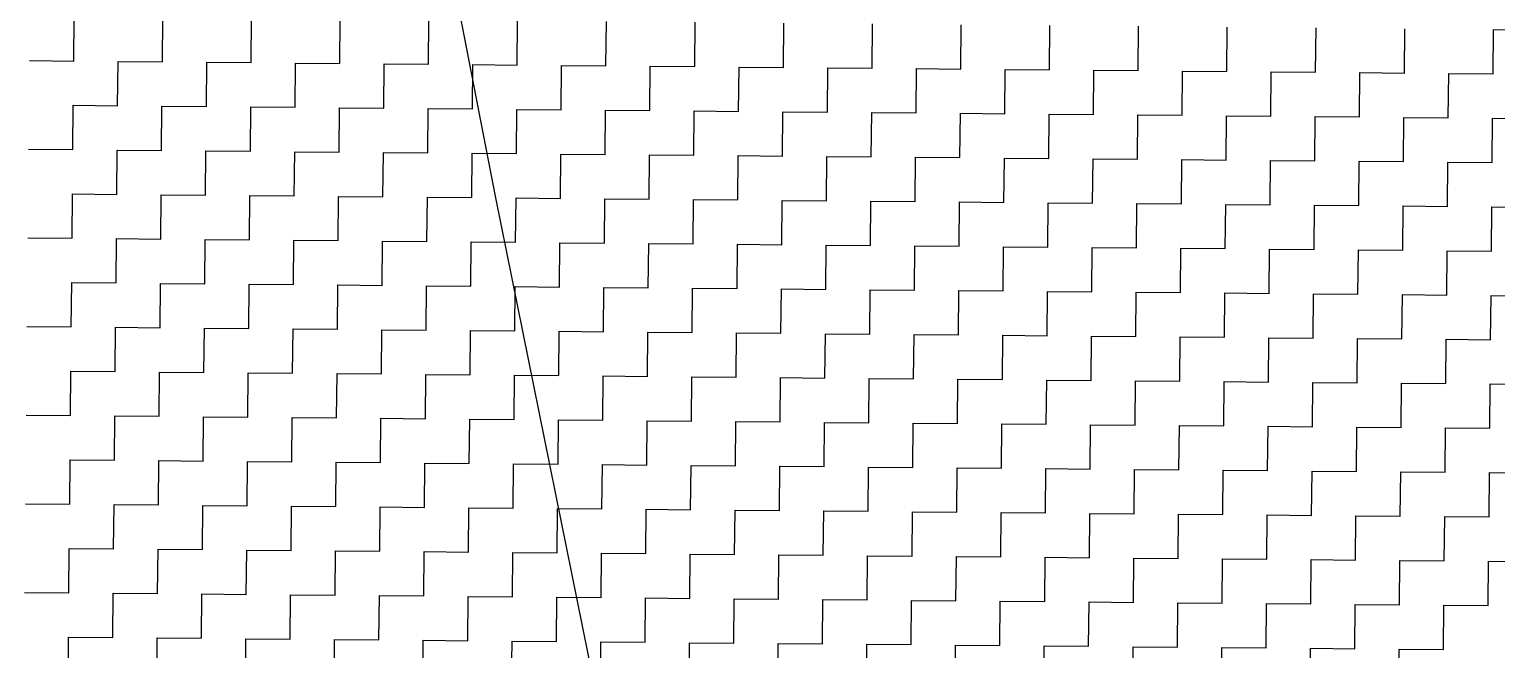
# Model space of a CAD drawing. Header units: metres. Extents: x 286188 to 288650, y 2015524 to 2018848.
# Drawn here: x 287294.1 to 287614.8, y 2016421.8 to 2016557.5 of the extents above; entities that cross this region are included whole.
import ezdxf

# ---------------------------------------------------------------- set-up
doc = ezdxf.new("R2010")
doc.units = ezdxf.units.M
doc.header["$MEASUREMENT"] = 0
doc.layers.add('POLY_HATCH', color=12, linetype='Continuous')
doc.layers.add('POLY_PARCEL', color=6, linetype='Continuous')

msp = doc.modelspace()

# ---------------------------------------------------------------- linework, layer by layer
at = {"layer": 'POLY_HATCH', "linetype": 'Continuous'}
for p, q in [((287303.75, 2016550.57), (287303.84, 2016560.27)), ((287323.14, 2016550.4), (287323.23, 2016560.09)), ((287342.53, 2016550.22), (287342.62, 2016559.92)), ((287361.92, 2016550.05), (287362.01, 2016559.74)), ((287381.31, 2016549.87), (287381.4, 2016559.57)), ((287400.7, 2016549.7), (287400.79, 2016559.39)), ((287420.09, 2016549.52), (287420.18, 2016559.22)), ((287439.48, 2016549.35), (287439.57, 2016559.04)), ((287458.87, 2016549.17), (287458.96, 2016558.87)), ((287478.26, 2016549), (287478.35, 2016558.69)), ((287497.65, 2016548.82), (287497.74, 2016558.52)), ((287517.04, 2016548.65), (287517.13, 2016558.34)), ((287536.43, 2016548.47), (287536.51, 2016558.17)), ((287555.82, 2016548.3), (287555.9, 2016557.99)), ((287575.21, 2016548.12), (287575.29, 2016557.81)), ((287594.6, 2016547.95), (287594.68, 2016557.64)), ((287613.99, 2016547.77), (287614.07, 2016557.46)), ((287614.07, 2016557.46), (287623.77, 2016557.38)), ((287294.06, 2016550.66), (287303.75, 2016550.57)), ((287313.36, 2016540.79), (287313.45, 2016550.48)), ((287313.45, 2016550.48), (287323.14, 2016550.4)), ((287332.75, 2016540.61), (287332.84, 2016550.31)), ((287332.84, 2016550.31), (287342.53, 2016550.22)), ((287352.14, 2016540.44), (287352.23, 2016550.13)), ((287352.23, 2016550.13), (287361.92, 2016550.05)), ((287371.53, 2016540.26), (287371.62, 2016549.96)), ((287371.62, 2016549.96), (287381.31, 2016549.87)), ((287390.92, 2016540.09), (287391, 2016549.78)), ((287391, 2016549.78), (287400.7, 2016549.7)), ((287410.31, 2016539.91), (287410.39, 2016549.61)), ((287410.39, 2016549.61), (287420.09, 2016549.52)), ((287429.7, 2016539.74), (287429.78, 2016549.43)), ((287429.78, 2016549.43), (287439.48, 2016549.35)), ((287449.09, 2016539.56), (287449.17, 2016549.26)), ((287449.17, 2016549.26), (287458.87, 2016549.17)), ((287468.48, 2016539.39), (287468.56, 2016549.08)), ((287468.56, 2016549.08), (287478.26, 2016549)), ((287487.87, 2016539.21), (287487.95, 2016548.91)), ((287487.95, 2016548.91), (287497.65, 2016548.82)), ((287507.26, 2016539.04), (287507.34, 2016548.73)), ((287507.34, 2016548.73), (287517.04, 2016548.65)), ((287526.64, 2016538.86), (287526.73, 2016548.56)), ((287526.73, 2016548.56), (287536.43, 2016548.47)), ((287546.03, 2016538.69), (287546.12, 2016548.38)), ((287546.12, 2016548.38), (287555.82, 2016548.3)), ((287565.42, 2016538.51), (287565.51, 2016548.21)), ((287565.51, 2016548.21), (287575.21, 2016548.12)), ((287584.81, 2016538.34), (287584.9, 2016548.03)), ((287584.9, 2016548.03), (287594.6, 2016547.95)), ((287604.2, 2016538.16), (287604.29, 2016547.86)), ((287604.29, 2016547.86), (287613.99, 2016547.77)), ((287303.58, 2016531.18), (287303.66, 2016540.88)), ((287303.66, 2016540.88), (287313.36, 2016540.79)), ((287322.97, 2016531.01), (287323.05, 2016540.7)), ((287323.05, 2016540.7), (287332.75, 2016540.61)), ((287342.36, 2016530.83), (287342.44, 2016540.53)), ((287342.44, 2016540.53), (287352.14, 2016540.44)), ((287361.75, 2016530.66), (287361.83, 2016540.35)), ((287361.83, 2016540.35), (287371.53, 2016540.26)), ((287381.13, 2016530.48), (287381.22, 2016540.18)), ((287381.22, 2016540.18), (287390.92, 2016540.09)), ((287400.52, 2016530.31), (287400.61, 2016540)), ((287400.61, 2016540), (287410.31, 2016539.91)), ((287419.91, 2016530.13), (287420, 2016539.83)), ((287420, 2016539.83), (287429.7, 2016539.74)), ((287439.3, 2016529.96), (287439.39, 2016539.65)), ((287439.39, 2016539.65), (287449.09, 2016539.56)), ((287458.69, 2016529.78), (287458.78, 2016539.48)), ((287458.78, 2016539.48), (287468.48, 2016539.39)), ((287478.08, 2016529.61), (287478.17, 2016539.3)), ((287478.17, 2016539.3), (287487.87, 2016539.21)), ((287497.47, 2016529.43), (287497.56, 2016539.13)), ((287497.56, 2016539.13), (287507.26, 2016539.04)), ((287516.86, 2016529.26), (287516.95, 2016538.95)), ((287516.95, 2016538.95), (287526.64, 2016538.86)), ((287536.25, 2016529.08), (287536.34, 2016538.78)), ((287536.34, 2016538.78), (287546.03, 2016538.69)), ((287555.64, 2016528.91), (287555.73, 2016538.6)), ((287555.73, 2016538.6), (287565.42, 2016538.51)), ((287575.03, 2016528.73), (287575.12, 2016538.43)), ((287575.12, 2016538.43), (287584.81, 2016538.34)), ((287594.42, 2016528.56), (287594.51, 2016538.25)), ((287594.51, 2016538.25), (287604.2, 2016538.16)), ((287613.81, 2016528.38), (287613.9, 2016538.08)), ((287613.9, 2016538.08), (287623.59, 2016537.99)), ((287293.88, 2016531.27), (287303.58, 2016531.18)), ((287313.18, 2016521.4), (287313.27, 2016531.1)), ((287313.27, 2016531.1), (287322.97, 2016531.01)), ((287332.57, 2016521.23), (287332.66, 2016530.92)), ((287332.66, 2016530.92), (287342.36, 2016530.83)), ((287351.96, 2016521.05), (287352.05, 2016530.74)), ((287352.05, 2016530.74), (287361.75, 2016530.66)), ((287371.35, 2016520.87), (287371.44, 2016530.57)), ((287371.44, 2016530.57), (287381.13, 2016530.48)), ((287390.74, 2016520.7), (287390.83, 2016530.39)), ((287390.83, 2016530.39), (287400.52, 2016530.31)), ((287410.13, 2016520.52), (287410.22, 2016530.22)), ((287410.22, 2016530.22), (287419.91, 2016530.13)), ((287429.52, 2016520.35), (287429.61, 2016530.04)), ((287429.61, 2016530.04), (287439.3, 2016529.96)), ((287448.91, 2016520.17), (287449, 2016529.87)), ((287449, 2016529.87), (287458.69, 2016529.78)), ((287468.3, 2016520), (287468.39, 2016529.69)), ((287468.39, 2016529.69), (287478.08, 2016529.61)), ((287487.69, 2016519.82), (287487.78, 2016529.52)), ((287487.78, 2016529.52), (287497.47, 2016529.43)), ((287507.08, 2016519.65), (287507.17, 2016529.34)), ((287507.17, 2016529.34), (287516.86, 2016529.26)), ((287526.47, 2016519.47), (287526.56, 2016529.17)), ((287526.56, 2016529.17), (287536.25, 2016529.08)), ((287545.86, 2016519.3), (287545.95, 2016528.99)), ((287545.95, 2016528.99), (287555.64, 2016528.91)), ((287565.25, 2016519.12), (287565.34, 2016528.82)), ((287565.34, 2016528.82), (287575.03, 2016528.73)), ((287584.64, 2016518.95), (287584.73, 2016528.64)), ((287584.73, 2016528.64), (287594.42, 2016528.56)), ((287604.03, 2016518.77), (287604.12, 2016528.47)), ((287604.12, 2016528.47), (287613.81, 2016528.38)), ((287303.4, 2016511.79), (287303.49, 2016521.49)), ((287303.49, 2016521.49), (287313.18, 2016521.4)), ((287322.79, 2016511.62), (287322.88, 2016521.31)), ((287322.88, 2016521.31), (287332.57, 2016521.23)), ((287342.18, 2016511.44), (287342.27, 2016521.14)), ((287342.27, 2016521.14), (287351.96, 2016521.05)), ((287361.57, 2016511.27), (287361.66, 2016520.96)), ((287361.66, 2016520.96), (287371.35, 2016520.87)), ((287380.96, 2016511.09), (287381.05, 2016520.79)), ((287381.05, 2016520.79), (287390.74, 2016520.7)), ((287400.35, 2016510.92), (287400.44, 2016520.61)), ((287400.44, 2016520.61), (287410.13, 2016520.52)), ((287419.74, 2016510.74), (287419.83, 2016520.44)), ((287419.83, 2016520.44), (287429.52, 2016520.35)), ((287439.13, 2016510.57), (287439.22, 2016520.26)), ((287439.22, 2016520.26), (287448.91, 2016520.17)), ((287458.52, 2016510.39), (287458.61, 2016520.09)), ((287458.61, 2016520.09), (287468.3, 2016520)), ((287477.91, 2016510.22), (287478, 2016519.91)), ((287478, 2016519.91), (287487.69, 2016519.82)), ((287497.3, 2016510.04), (287497.39, 2016519.74)), ((287497.39, 2016519.74), (287507.08, 2016519.65)), ((287516.69, 2016509.87), (287516.77, 2016519.56)), ((287516.77, 2016519.56), (287526.47, 2016519.47)), ((287536.08, 2016509.69), (287536.16, 2016519.39)), ((287536.16, 2016519.39), (287545.86, 2016519.3)), ((287555.47, 2016509.52), (287555.55, 2016519.21)), ((287555.55, 2016519.21), (287565.25, 2016519.12)), ((287574.86, 2016509.34), (287574.94, 2016519.04)), ((287574.94, 2016519.04), (287584.64, 2016518.95)), ((287594.25, 2016509.17), (287594.33, 2016518.86)), ((287594.33, 2016518.86), (287604.03, 2016518.77)), ((287613.64, 2016508.99), (287613.72, 2016518.69)), ((287613.72, 2016518.69), (287623.42, 2016518.6)), ((287293.71, 2016511.88), (287303.4, 2016511.79)), ((287313.01, 2016502.01), (287313.1, 2016511.71)), ((287313.1, 2016511.71), (287322.79, 2016511.62)), ((287332.4, 2016501.84), (287332.49, 2016511.53)), ((287332.49, 2016511.53), (287342.18, 2016511.44)), ((287351.79, 2016501.66), (287351.88, 2016511.36)), ((287351.88, 2016511.36), (287361.57, 2016511.27)), ((287371.18, 2016501.49), (287371.26, 2016511.18)), ((287371.26, 2016511.18), (287380.96, 2016511.09)), ((287390.57, 2016501.31), (287390.65, 2016511)), ((287390.65, 2016511), (287400.35, 2016510.92)), ((287409.96, 2016501.13), (287410.04, 2016510.83)), ((287410.04, 2016510.83), (287419.74, 2016510.74)), ((287429.35, 2016500.96), (287429.43, 2016510.65)), ((287429.43, 2016510.65), (287439.13, 2016510.57)), ((287448.74, 2016500.78), (287448.82, 2016510.48)), ((287448.82, 2016510.48), (287458.52, 2016510.39)), ((287468.13, 2016500.61), (287468.21, 2016510.3)), ((287468.21, 2016510.3), (287477.91, 2016510.22)), ((287487.52, 2016500.43), (287487.6, 2016510.13)), ((287487.6, 2016510.13), (287497.3, 2016510.04)), ((287506.9, 2016500.26), (287506.99, 2016509.95)), ((287506.99, 2016509.95), (287516.69, 2016509.87)), ((287526.29, 2016500.08), (287526.38, 2016509.78)), ((287526.38, 2016509.78), (287536.08, 2016509.69)), ((287545.68, 2016499.91), (287545.77, 2016509.6)), ((287545.77, 2016509.6), (287555.47, 2016509.52)), ((287565.07, 2016499.73), (287565.16, 2016509.43)), ((287565.16, 2016509.43), (287574.86, 2016509.34)), ((287584.46, 2016499.56), (287584.55, 2016509.25)), ((287584.55, 2016509.25), (287594.25, 2016509.17)), ((287603.85, 2016499.38), (287603.94, 2016509.08)), ((287603.94, 2016509.08), (287613.64, 2016508.99)), ((287303.23, 2016492.4), (287303.31, 2016502.1)), ((287303.31, 2016502.1), (287313.01, 2016502.01)), ((287322.62, 2016492.23), (287322.7, 2016501.92)), ((287322.7, 2016501.92), (287332.4, 2016501.84)), ((287342.01, 2016492.05), (287342.09, 2016501.75)), ((287342.09, 2016501.75), (287351.79, 2016501.66)), ((287361.39, 2016491.88), (287361.48, 2016501.57)), ((287361.48, 2016501.57), (287371.18, 2016501.49)), ((287380.78, 2016491.7), (287380.87, 2016501.4)), ((287380.87, 2016501.4), (287390.57, 2016501.31)), ((287400.17, 2016491.53), (287400.26, 2016501.22)), ((287400.26, 2016501.22), (287409.96, 2016501.13)), ((287419.56, 2016491.35), (287419.65, 2016501.05)), ((287419.65, 2016501.05), (287429.35, 2016500.96)), ((287438.95, 2016491.18), (287439.04, 2016500.87)), ((287439.04, 2016500.87), (287448.74, 2016500.78)), ((287458.34, 2016491), (287458.43, 2016500.7)), ((287458.43, 2016500.7), (287468.13, 2016500.61)), ((287477.73, 2016490.83), (287477.82, 2016500.52)), ((287477.82, 2016500.52), (287487.52, 2016500.43)), ((287497.12, 2016490.65), (287497.21, 2016500.35)), ((287497.21, 2016500.35), (287506.9, 2016500.26)), ((287516.51, 2016490.48), (287516.6, 2016500.17)), ((287516.6, 2016500.17), (287526.29, 2016500.08)), ((287535.9, 2016490.3), (287535.99, 2016500)), ((287535.99, 2016500), (287545.68, 2016499.91)), ((287555.29, 2016490.13), (287555.38, 2016499.82)), ((287555.38, 2016499.82), (287565.07, 2016499.73)), ((287574.68, 2016489.95), (287574.77, 2016499.65)), ((287574.77, 2016499.65), (287584.46, 2016499.56)), ((287594.07, 2016489.78), (287594.16, 2016499.47)), ((287594.16, 2016499.47), (287603.85, 2016499.38)), ((287613.46, 2016489.6), (287613.55, 2016499.3)), ((287613.55, 2016499.3), (287623.24, 2016499.21)), ((287293.53, 2016492.49), (287303.23, 2016492.4)), ((287312.83, 2016482.62), (287312.92, 2016492.32)), ((287312.92, 2016492.32), (287322.62, 2016492.23)), ((287332.22, 2016482.45), (287332.31, 2016492.14)), ((287332.31, 2016492.14), (287342.01, 2016492.05)), ((287351.61, 2016482.27), (287351.7, 2016491.97)), ((287351.7, 2016491.97), (287361.39, 2016491.88)), ((287371, 2016482.1), (287371.09, 2016491.79)), ((287371.09, 2016491.79), (287380.78, 2016491.7)), ((287390.39, 2016481.92), (287390.48, 2016491.62)), ((287390.48, 2016491.62), (287400.17, 2016491.53)), ((287409.78, 2016481.75), (287409.87, 2016491.44)), ((287409.87, 2016491.44), (287419.56, 2016491.35)), ((287429.17, 2016481.57), (287429.26, 2016491.26)), ((287429.26, 2016491.26), (287438.95, 2016491.18)), ((287448.56, 2016481.39), (287448.65, 2016491.09)), ((287448.65, 2016491.09), (287458.34, 2016491)), ((287467.95, 2016481.22), (287468.04, 2016490.91)), ((287468.04, 2016490.91), (287477.73, 2016490.83)), ((287487.34, 2016481.04), (287487.43, 2016490.74)), ((287487.43, 2016490.74), (287497.12, 2016490.65)), ((287506.73, 2016480.87), (287506.82, 2016490.56)), ((287506.82, 2016490.56), (287516.51, 2016490.48)), ((287526.12, 2016480.69), (287526.21, 2016490.39)), ((287526.21, 2016490.39), (287535.9, 2016490.3)), ((287545.51, 2016480.52), (287545.6, 2016490.21)), ((287545.6, 2016490.21), (287555.29, 2016490.13)), ((287564.9, 2016480.34), (287564.99, 2016490.04)), ((287564.99, 2016490.04), (287574.68, 2016489.95)), ((287584.29, 2016480.17), (287584.38, 2016489.86)), ((287584.38, 2016489.86), (287594.07, 2016489.78)), ((287603.68, 2016479.99), (287603.77, 2016489.69)), ((287603.77, 2016489.69), (287613.46, 2016489.6)), ((287303.05, 2016473.01), (287303.14, 2016482.71)), ((287303.14, 2016482.71), (287312.83, 2016482.62)), ((287322.44, 2016472.84), (287322.53, 2016482.53)), ((287322.53, 2016482.53), (287332.22, 2016482.45)), ((287341.83, 2016472.66), (287341.92, 2016482.36)), ((287341.92, 2016482.36), (287351.61, 2016482.27)), ((287361.22, 2016472.49), (287361.31, 2016482.18)), ((287361.31, 2016482.18), (287371, 2016482.1)), ((287380.61, 2016472.31), (287380.7, 2016482.01)), ((287380.7, 2016482.01), (287390.39, 2016481.92)), ((287400, 2016472.14), (287400.09, 2016481.83)), ((287400.09, 2016481.83), (287409.78, 2016481.75)), ((287419.39, 2016471.96), (287419.48, 2016481.66)), ((287419.48, 2016481.66), (287429.17, 2016481.57)), ((287438.78, 2016471.79), (287438.87, 2016481.48)), ((287438.87, 2016481.48), (287448.56, 2016481.39)), ((287458.17, 2016471.61), (287458.26, 2016481.31)), ((287458.26, 2016481.31), (287467.95, 2016481.22)), ((287477.56, 2016471.44), (287477.65, 2016481.13)), ((287477.65, 2016481.13), (287487.34, 2016481.04)), ((287496.95, 2016471.26), (287497.03, 2016480.96)), ((287497.03, 2016480.96), (287506.73, 2016480.87)), ((287516.34, 2016471.09), (287516.42, 2016480.78)), ((287516.42, 2016480.78), (287526.12, 2016480.69)), ((287535.73, 2016470.91), (287535.81, 2016480.61)), ((287535.81, 2016480.61), (287545.51, 2016480.52)), ((287555.12, 2016470.74), (287555.2, 2016480.43)), ((287555.2, 2016480.43), (287564.9, 2016480.34)), ((287574.51, 2016470.56), (287574.59, 2016480.26)), ((287574.59, 2016480.26), (287584.29, 2016480.17)), ((287593.9, 2016470.39), (287593.98, 2016480.08)), ((287593.98, 2016480.08), (287603.68, 2016479.99)), ((287613.29, 2016470.21), (287613.37, 2016479.91)), ((287613.37, 2016479.91), (287623.07, 2016479.82)), ((287293.36, 2016473.1), (287303.05, 2016473.01)), ((287312.66, 2016463.23), (287312.75, 2016472.93)), ((287312.75, 2016472.93), (287322.44, 2016472.84)), ((287332.05, 2016463.06), (287332.14, 2016472.75)), ((287332.14, 2016472.75), (287341.83, 2016472.66)), ((287351.44, 2016462.88), (287351.52, 2016472.58)), ((287351.52, 2016472.58), (287361.22, 2016472.49)), ((287370.83, 2016462.71), (287370.91, 2016472.4)), ((287370.91, 2016472.4), (287380.61, 2016472.31)), ((287390.22, 2016462.53), (287390.3, 2016472.23)), ((287390.3, 2016472.23), (287400, 2016472.14)), ((287409.61, 2016462.36), (287409.69, 2016472.05)), ((287409.69, 2016472.05), (287419.39, 2016471.96)), ((287429, 2016462.18), (287429.08, 2016471.88)), ((287429.08, 2016471.88), (287438.78, 2016471.79)), ((287448.39, 2016462.01), (287448.47, 2016471.7)), ((287448.47, 2016471.7), (287458.17, 2016471.61)), ((287467.78, 2016461.83), (287467.86, 2016471.52)), ((287467.86, 2016471.52), (287477.56, 2016471.44)), ((287487.16, 2016461.65), (287487.25, 2016471.35)), ((287487.25, 2016471.35), (287496.95, 2016471.26)), ((287506.55, 2016461.48), (287506.64, 2016471.17)), ((287506.64, 2016471.17), (287516.34, 2016471.09)), ((287525.94, 2016461.3), (287526.03, 2016471)), ((287526.03, 2016471), (287535.73, 2016470.91)), ((287545.33, 2016461.13), (287545.42, 2016470.82)), ((287545.42, 2016470.82), (287555.12, 2016470.74)), ((287564.72, 2016460.95), (287564.81, 2016470.65)), ((287564.81, 2016470.65), (287574.51, 2016470.56)), ((287584.11, 2016460.78), (287584.2, 2016470.47)), ((287584.2, 2016470.47), (287593.9, 2016470.39)), ((287603.5, 2016460.6), (287603.59, 2016470.3)), ((287603.59, 2016470.3), (287613.29, 2016470.21)), ((287302.88, 2016453.62), (287302.96, 2016463.32)), ((287302.96, 2016463.32), (287312.66, 2016463.23)), ((287322.27, 2016453.45), (287322.35, 2016463.14)), ((287322.35, 2016463.14), (287332.05, 2016463.06)), ((287341.65, 2016453.27), (287341.74, 2016462.97)), ((287341.74, 2016462.97), (287351.44, 2016462.88)), ((287361.04, 2016453.1), (287361.13, 2016462.79)), ((287361.13, 2016462.79), (287370.83, 2016462.71)), ((287380.43, 2016452.92), (287380.52, 2016462.62)), ((287380.52, 2016462.62), (287390.22, 2016462.53)), ((287399.82, 2016452.75), (287399.91, 2016462.44)), ((287399.91, 2016462.44), (287409.61, 2016462.36)), ((287419.21, 2016452.57), (287419.3, 2016462.27)), ((287419.3, 2016462.27), (287429, 2016462.18)), ((287438.6, 2016452.4), (287438.69, 2016462.09)), ((287438.69, 2016462.09), (287448.39, 2016462.01)), ((287457.99, 2016452.22), (287458.08, 2016461.92)), ((287458.08, 2016461.92), (287467.78, 2016461.83)), ((287477.38, 2016452.05), (287477.47, 2016461.74)), ((287477.47, 2016461.74), (287487.16, 2016461.65)), ((287496.77, 2016451.87), (287496.86, 2016461.57)), ((287496.86, 2016461.57), (287506.55, 2016461.48)), ((287516.16, 2016451.7), (287516.25, 2016461.39)), ((287516.25, 2016461.39), (287525.94, 2016461.3)), ((287535.55, 2016451.52), (287535.64, 2016461.22)), ((287535.64, 2016461.22), (287545.33, 2016461.13)), ((287554.94, 2016451.35), (287555.03, 2016461.04)), ((287555.03, 2016461.04), (287564.72, 2016460.95)), ((287574.33, 2016451.17), (287574.42, 2016460.87)), ((287574.42, 2016460.87), (287584.11, 2016460.78)), ((287593.72, 2016451), (287593.81, 2016460.69)), ((287593.81, 2016460.69), (287603.5, 2016460.6)), ((287613.11, 2016450.82), (287613.2, 2016460.52)), ((287613.2, 2016460.52), (287622.89, 2016460.43)), ((287293.18, 2016453.71), (287302.88, 2016453.62)), ((287312.48, 2016443.84), (287312.57, 2016453.54)), ((287312.57, 2016453.54), (287322.27, 2016453.45)), ((287331.87, 2016443.67), (287331.96, 2016453.36)), ((287331.96, 2016453.36), (287341.65, 2016453.27)), ((287351.26, 2016443.49), (287351.35, 2016453.19)), ((287351.35, 2016453.19), (287361.04, 2016453.1)), ((287370.65, 2016443.32), (287370.74, 2016453.01)), ((287370.74, 2016453.01), (287380.43, 2016452.92)), ((287390.04, 2016443.14), (287390.13, 2016452.84)), ((287390.13, 2016452.84), (287399.82, 2016452.75)), ((287409.43, 2016442.97), (287409.52, 2016452.66)), ((287409.52, 2016452.66), (287419.21, 2016452.57)), ((287428.82, 2016442.79), (287428.91, 2016452.49)), ((287428.91, 2016452.49), (287438.6, 2016452.4)), ((287448.21, 2016442.62), (287448.3, 2016452.31)), ((287448.3, 2016452.31), (287457.99, 2016452.22)), ((287467.6, 2016442.44), (287467.69, 2016452.14)), ((287467.69, 2016452.14), (287477.38, 2016452.05)), ((287486.99, 2016442.27), (287487.08, 2016451.96)), ((287487.08, 2016451.96), (287496.77, 2016451.87)), ((287506.38, 2016442.09), (287506.47, 2016451.78)), ((287506.47, 2016451.78), (287516.16, 2016451.7)), ((287525.77, 2016441.91), (287525.86, 2016451.61)), ((287525.86, 2016451.61), (287535.55, 2016451.52)), ((287545.16, 2016441.74), (287545.25, 2016451.43)), ((287545.25, 2016451.43), (287554.94, 2016451.35)), ((287564.55, 2016441.56), (287564.64, 2016451.26)), ((287564.64, 2016451.26), (287574.33, 2016451.17)), ((287583.94, 2016441.39), (287584.03, 2016451.08)), ((287584.03, 2016451.08), (287593.72, 2016451)), ((287603.33, 2016441.21), (287603.42, 2016450.91)), ((287603.42, 2016450.91), (287613.11, 2016450.82)), ((287302.7, 2016434.23), (287302.79, 2016443.93)), ((287302.79, 2016443.93), (287312.48, 2016443.84)), ((287322.09, 2016434.06), (287322.18, 2016443.75)), ((287322.18, 2016443.75), (287331.87, 2016443.67)), ((287341.48, 2016433.88), (287341.57, 2016443.58)), ((287341.57, 2016443.58), (287351.26, 2016443.49)), ((287360.87, 2016433.71), (287360.96, 2016443.4)), ((287360.96, 2016443.4), (287370.65, 2016443.32)), ((287380.26, 2016433.53), (287380.35, 2016443.23)), ((287380.35, 2016443.23), (287390.04, 2016443.14)), ((287399.65, 2016433.36), (287399.74, 2016443.05)), ((287399.74, 2016443.05), (287409.43, 2016442.97)), ((287419.04, 2016433.18), (287419.13, 2016442.88)), ((287419.13, 2016442.88), (287428.82, 2016442.79)), ((287438.43, 2016433.01), (287438.52, 2016442.7)), ((287438.52, 2016442.7), (287448.21, 2016442.62)), ((287457.82, 2016432.83), (287457.91, 2016442.53)), ((287457.91, 2016442.53), (287467.6, 2016442.44)), ((287477.21, 2016432.66), (287477.29, 2016442.35)), ((287477.29, 2016442.35), (287486.99, 2016442.27)), ((287496.6, 2016432.48), (287496.68, 2016442.18)), ((287496.68, 2016442.18), (287506.38, 2016442.09)), ((287515.99, 2016432.31), (287516.07, 2016442)), ((287516.07, 2016442), (287525.77, 2016441.91)), ((287535.38, 2016432.13), (287535.46, 2016441.83)), ((287535.46, 2016441.83), (287545.16, 2016441.74)), ((287554.77, 2016431.96), (287554.85, 2016441.65)), ((287554.85, 2016441.65), (287564.55, 2016441.56)), ((287574.16, 2016431.78), (287574.24, 2016441.48)), ((287574.24, 2016441.48), (287583.94, 2016441.39)), ((287593.55, 2016431.61), (287593.63, 2016441.3)), ((287593.63, 2016441.3), (287603.33, 2016441.21)), ((287612.94, 2016431.43), (287613.02, 2016441.13)), ((287613.02, 2016441.13), (287622.72, 2016441.04)), ((287293.01, 2016434.32), (287302.7, 2016434.23)), ((287312.31, 2016424.45), (287312.4, 2016434.15)), ((287312.4, 2016434.15), (287322.09, 2016434.06)), ((287331.7, 2016424.28), (287331.78, 2016433.97)), ((287331.78, 2016433.97), (287341.48, 2016433.88)), ((287351.09, 2016424.1), (287351.17, 2016433.8)), ((287351.17, 2016433.8), (287360.87, 2016433.71)), ((287370.48, 2016423.93), (287370.56, 2016433.62)), ((287370.56, 2016433.62), (287380.26, 2016433.53)), ((287389.87, 2016423.75), (287389.95, 2016433.45)), ((287389.95, 2016433.45), (287399.65, 2016433.36)), ((287409.26, 2016423.58), (287409.34, 2016433.27)), ((287409.34, 2016433.27), (287419.04, 2016433.18)), ((287428.65, 2016423.4), (287428.73, 2016433.1)), ((287428.73, 2016433.1), (287438.43, 2016433.01)), ((287448.04, 2016423.23), (287448.12, 2016432.92)), ((287448.12, 2016432.92), (287457.82, 2016432.83)), ((287467.42, 2016423.05), (287467.51, 2016432.75)), ((287467.51, 2016432.75), (287477.21, 2016432.66)), ((287486.81, 2016422.88), (287486.9, 2016432.57)), ((287486.9, 2016432.57), (287496.6, 2016432.48)), ((287506.2, 2016422.7), (287506.29, 2016432.4)), ((287506.29, 2016432.4), (287515.99, 2016432.31)), ((287525.59, 2016422.53), (287525.68, 2016432.22)), ((287525.68, 2016432.22), (287535.38, 2016432.13)), ((287544.98, 2016422.35), (287545.07, 2016432.04)), ((287545.07, 2016432.04), (287554.77, 2016431.96)), ((287564.37, 2016422.17), (287564.46, 2016431.87)), ((287564.46, 2016431.87), (287574.16, 2016431.78)), ((287583.76, 2016422), (287583.85, 2016431.69)), ((287583.85, 2016431.69), (287593.55, 2016431.61)), ((287603.15, 2016421.82), (287603.24, 2016431.52)), ((287603.24, 2016431.52), (287612.94, 2016431.43)), ((287302.53, 2016414.84), (287302.61, 2016424.54)), ((287302.61, 2016424.54), (287312.31, 2016424.45)), ((287321.91, 2016414.67), (287322, 2016424.36)), ((287322, 2016424.36), (287331.7, 2016424.28)), ((287341.3, 2016414.49), (287341.39, 2016424.19)), ((287341.39, 2016424.19), (287351.09, 2016424.1)), ((287360.69, 2016414.32), (287360.78, 2016424.01)), ((287360.78, 2016424.01), (287370.48, 2016423.93)), ((287380.08, 2016414.14), (287380.17, 2016423.84)), ((287380.17, 2016423.84), (287389.87, 2016423.75)), ((287399.47, 2016413.97), (287399.56, 2016423.66)), ((287399.56, 2016423.66), (287409.26, 2016423.58)), ((287418.86, 2016413.79), (287418.95, 2016423.49)), ((287418.95, 2016423.49), (287428.65, 2016423.4)), ((287438.25, 2016413.62), (287438.34, 2016423.31)), ((287438.34, 2016423.31), (287448.04, 2016423.23)), ((287457.64, 2016413.44), (287457.73, 2016423.14)), ((287457.73, 2016423.14), (287467.42, 2016423.05)), ((287477.03, 2016413.27), (287477.12, 2016422.96)), ((287477.12, 2016422.96), (287486.81, 2016422.88)), ((287496.42, 2016413.09), (287496.51, 2016422.79)), ((287496.51, 2016422.79), (287506.2, 2016422.7)), ((287515.81, 2016412.92), (287515.9, 2016422.61)), ((287515.9, 2016422.61), (287525.59, 2016422.53)), ((287535.2, 2016412.74), (287535.29, 2016422.44)), ((287535.29, 2016422.44), (287544.98, 2016422.35)), ((287554.59, 2016412.57), (287554.68, 2016422.26)), ((287554.68, 2016422.26), (287564.37, 2016422.17)), ((287573.98, 2016412.39), (287574.07, 2016422.09)), ((287574.07, 2016422.09), (287583.76, 2016422)), ((287593.37, 2016412.22), (287593.46, 2016421.91)), ((287593.46, 2016421.91), (287603.15, 2016421.82))]:
    msp.add_line(p, q, dxfattribs=at)
at = {"layer": 'POLY_PARCEL'}
for p, q in [((287367.29, 2016668.34), (287395.92, 2016520.66)), ((287395.92, 2016520.66), (287438.03, 2016312.56))]:
    msp.add_line(p, q, dxfattribs=at)

doc.saveas('drawing.dxf')
